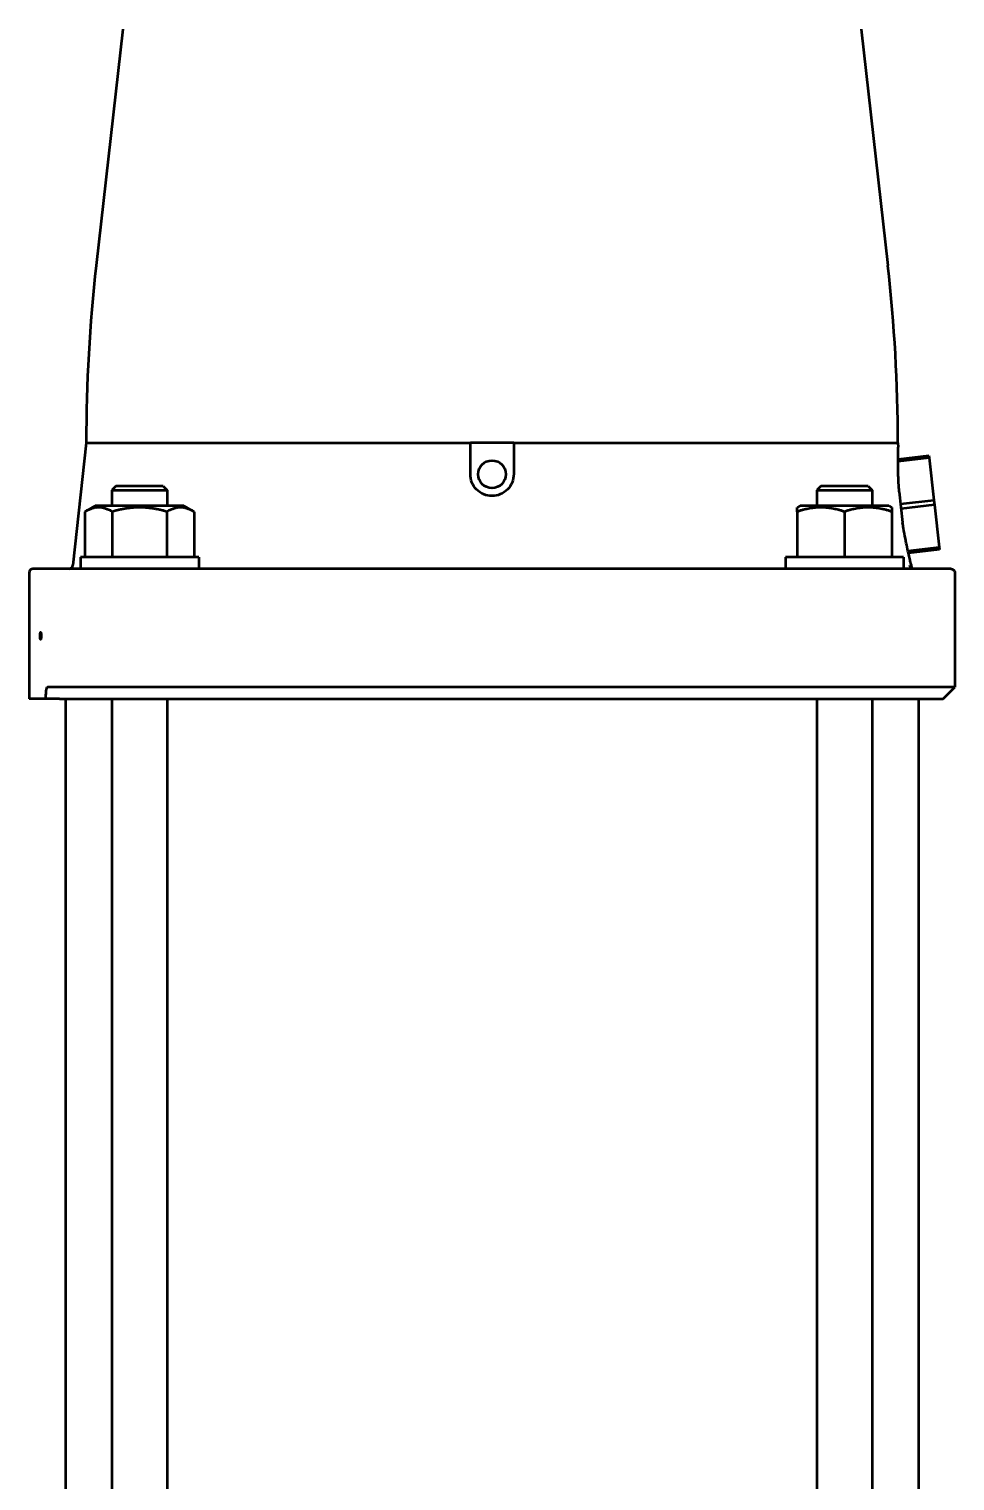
# Model space of a CAD drawing. Header units: millimetres. Extents: x 1510 to 10524, y 7125 to 13164.
# Drawn here: x 5078.93 to 5102.43, y 11299.3 to 11336.15 of the extents above; entities that cross this region are included whole.
import ezdxf

# ---------------------------------------------------------------- set-up
doc = ezdxf.new("R2010")
doc.units = ezdxf.units.MM
doc.header["$LTSCALE"] = 4
doc.layers.add('Visible (ISO)', color=7, linetype='Continuous', lineweight=50)

msp = doc.modelspace()

# ---------------------------------------------------------------- linework, layer by layer
at = {"layer": 'Visible (ISO)'}
for p, q in [((5081.316, 11336.154), (5080.638, 11330.154)), ((5100.054, 11336.154), (5100.731, 11330.154)), ((5080.385, 11325.654), (5080.044, 11322.543)), ((5080.385, 11325.654), (5090.135, 11325.654)), ((5091.235, 11325.654), (5090.135, 11325.654)), ((5091.235, 11325.654), (5100.985, 11325.654)), ((5100.985, 11325.654), (5100.997, 11325.543)), ((5100.991, 11325.24), (5101.771, 11325.328)), ((5101.777, 11325.268), (5100.991, 11325.179)), ((5101.771, 11325.328), (5101.777, 11325.268)), ((5101.777, 11325.268), (5101.898, 11324.196)), ((5081.14, 11324.554), (5081.04, 11324.454)), ((5081.04, 11324.454), (5082.44, 11324.454)), ((5081.04, 11324.454), (5081.04, 11324.054)), ((5082.34, 11324.554), (5081.14, 11324.554)), ((5082.34, 11324.554), (5082.44, 11324.454)), ((5082.44, 11324.454), (5082.44, 11324.054)), ((5099.03, 11324.554), (5098.93, 11324.454)), ((5098.93, 11324.454), (5100.33, 11324.454)), ((5098.93, 11324.454), (5098.93, 11324.054)), ((5100.23, 11324.554), (5099.03, 11324.554)), ((5100.23, 11324.554), (5100.33, 11324.454)), ((5100.33, 11324.454), (5100.33, 11324.054)), ((5101.02, 11324.404), (5101.107, 11323.626)), ((5080.614, 11324.054), (5080.354, 11323.904)), ((5082.866, 11324.054), (5080.614, 11324.054)), ((5082.866, 11324.054), (5083.125, 11323.904)), ((5098.504, 11324.054), (5098.43, 11324.011)), ((5098.43, 11323.904), (5098.43, 11324.011)), ((5100.755, 11324.054), (5098.504, 11324.054)), ((5100.755, 11324.054), (5100.83, 11324.011)), ((5100.83, 11324.011), (5100.83, 11323.904)), ((5101.054, 11324.101), (5101.898, 11324.196)), ((5101.912, 11324.075), (5101.067, 11323.98)), ((5101.898, 11324.196), (5101.912, 11324.075)), ((5101.912, 11324.075), (5102.033, 11323.004)), ((5080.354, 11323.904), (5080.354, 11322.754)), ((5081.047, 11323.904), (5081.047, 11322.754)), ((5082.433, 11323.904), (5082.433, 11322.754)), ((5083.125, 11323.904), (5083.125, 11322.754)), ((5098.43, 11323.904), (5098.43, 11322.754)), ((5099.63, 11323.904), (5099.63, 11322.754)), ((5100.83, 11323.904), (5100.83, 11322.754)), ((5101.239, 11322.914), (5102.033, 11323.004)), ((5102.04, 11322.943), (5101.253, 11322.854)), ((5102.033, 11323.004), (5102.04, 11322.943)), ((5083.24, 11322.754), (5080.24, 11322.754)), ((5080.24, 11322.754), (5080.24, 11322.454)), ((5083.24, 11322.754), (5083.24, 11322.454)), ((5101.13, 11322.754), (5098.13, 11322.754)), ((5098.13, 11322.754), (5098.13, 11322.454)), ((5101.13, 11322.754), (5101.13, 11322.454)), ((5101.323, 11322.56), (5101.332, 11322.478)), ((5078.935, 11322.354), (5078.935, 11319.154)), ((5080.188, 11322.454), (5079.035, 11322.454)), ((5081.35, 11322.454), (5080.188, 11322.454)), ((5100.019, 11322.454), (5081.35, 11322.454)), ((5101.181, 11322.454), (5100.019, 11322.454)), ((5102.328, 11322.454), (5101.181, 11322.454)), ((5102.435, 11322.304), (5102.435, 11319.454)), ((5080.091, 11319.454), (5079.4, 11319.454)), ((5081.326, 11319.454), (5080.091, 11319.454)), ((5100.043, 11319.454), (5081.326, 11319.454)), ((5101.278, 11319.454), (5100.043, 11319.454)), ((5102.435, 11319.454), (5101.278, 11319.454)), ((5102.135, 11319.154), (5102.435, 11319.454)), ((5079.36, 11319.154), (5078.935, 11319.154)), ((5079.704, 11319.154), (5079.36, 11319.154)), ((5079.704, 11319.154), (5080.382, 11319.154)), ((5079.86, 11319.154), (5079.86, 11294.454)), ((5080.382, 11319.154), (5081.399, 11319.154)), ((5081.04, 11319.154), (5081.04, 11294.454)), ((5081.399, 11319.154), (5099.97, 11319.154)), ((5082.44, 11319.154), (5082.44, 11294.454)), ((5098.93, 11319.154), (5098.93, 11294.454)), ((5099.97, 11319.154), (5100.987, 11319.154)), ((5100.33, 11319.154), (5100.33, 11294.454)), ((5100.987, 11319.154), (5102.135, 11319.154)), ((5101.51, 11319.154), (5101.51, 11294.454))]:
    msp.add_line(p, q, dxfattribs=at)
msp.add_circle((5090.685, 11324.854), 0.35, dxfattribs=at)
for centre, radius, start, end in [((5120.476, 11325.654), 40.091, 173.5553, 180), ((5060.894, 11325.654), 40.091, 0, 6.4447), ((5079.945, 11322.554), 0.1, 270, 353.7581), ((5079.035, 11322.354), 0.1, 90, 180)]:
    msp.add_arc(centre, radius, start, end, dxfattribs=at)
for points, weights in [([(5090.135, 11324.854), (5090.135, 11325.256), (5090.135, 11325.654)], [1.00006202428, 1.00004456928, 1.00000917391]), ([(5091.235, 11325.654), (5091.235, 11325.256), (5091.235, 11324.854)], [1.00000917392, 1.00004456934, 1.00006202437]), ([(5081.047, 11323.904), (5080.701, 11324.104), (5080.354, 11323.904)], [1.83734122635, 2.12157890325, 1.83734122635]), ([(5082.433, 11323.904), (5081.74, 11324.104), (5081.047, 11323.904)], [1.83734122635, 2.12157890325, 1.83734122635]), ([(5083.125, 11323.904), (5082.779, 11324.104), (5082.433, 11323.904)], [1.83734122635, 2.12157890325, 1.83734122635]), ([(5099.63, 11323.904), (5099.03, 11324.104), (5098.43, 11323.904)], [1.83734122635, 2.12157890325, 1.83734122635]), ([(5100.83, 11323.904), (5100.23, 11324.104), (5099.63, 11323.904)], [1.83734122635, 2.12157890325, 1.83734122635])]:
    msp.add_rational_spline(points, weights, degree=2, dxfattribs=at)
for points, knots in [([(5101.02, 11324.404), (5101.014, 11324.48), (5101.009, 11324.556), (5100.995, 11324.811), (5100.992, 11324.977), (5100.99, 11325.24), (5100.992, 11325.354), (5100.994, 11325.467), (5100.995, 11325.496), (5100.997, 11325.534), (5100.997, 11325.543), (5100.997, 11325.543)], [-8.717781, -8.717781, -8.717781, -8.717781, -8.493657, -8.493657, -7.933526, -7.933526, -7.373533, -7.373533, -7.093537, -7.093537, -6.813541, -6.813541, -6.813541, -6.813541]), ([(5091.235, 11324.854), (5091.235, 11324.785), (5091.221, 11324.713), (5091.166, 11324.578), (5091.124, 11324.515), (5091.026, 11324.417), (5090.964, 11324.374), (5090.828, 11324.318), (5090.754, 11324.304), (5090.615, 11324.304), (5090.541, 11324.318), (5090.405, 11324.374), (5090.343, 11324.417), (5090.246, 11324.515), (5090.203, 11324.578), (5090.148, 11324.713), (5090.135, 11324.785), (5090.135, 11324.854)], [-1.667976, -1.667976, -1.667976, -1.667976, -1.461867, -1.461867, -1.252557, -1.252557, -1.044073, -1.044073, -0.835589, -0.835589, -0.627104, -0.627104, -0.41862, -0.41862, -0.20931, -0.20931, -0.003201, -0.003201, -0.003201, -0.003201]), ([(5101.323, 11322.56), (5101.323, 11322.56), (5101.321, 11322.569), (5101.311, 11322.607), (5101.304, 11322.636), (5101.285, 11322.713), (5101.274, 11322.76), (5101.249, 11322.87), (5101.235, 11322.933), (5101.207, 11323.066), (5101.192, 11323.141), (5101.16, 11323.305), (5101.145, 11323.394), (5101.122, 11323.532), (5101.114, 11323.579), (5101.107, 11323.626)], [-2.286647, -2.286647, -2.286647, -2.286647, -2.000812, -2.000812, -1.714977, -1.714977, -1.429142, -1.429142, -1.143307, -1.143307, -0.85748, -0.85748, -0.571654, -0.571654, -0.430637, -0.430637, -0.430637, -0.430637]), ([(5101.401, 11322.454), (5101.398, 11322.454), (5101.396, 11322.454), (5101.387, 11322.455), (5101.382, 11322.456), (5101.368, 11322.459), (5101.361, 11322.461), (5101.343, 11322.47), (5101.332, 11322.477), (5101.307, 11322.501), (5101.294, 11322.521), (5101.288, 11322.543)], [0.3008613, 0.3008613, 0.3008613, 0.3008613, 0.3117082, 0.3117082, 0.3363075, 0.3363075, 0.3736894, 0.3736894, 0.4399439, 0.4399439, 0.5516294, 0.5516294, 0.5516294, 0.5516294]), ([(5102.328, 11322.454), (5102.33, 11322.454), (5102.331, 11322.454), (5102.338, 11322.453), (5102.344, 11322.453), (5102.356, 11322.45), (5102.362, 11322.448), (5102.375, 11322.443), (5102.383, 11322.438), (5102.403, 11322.423), (5102.413, 11322.412), (5102.428, 11322.383), (5102.432, 11322.368), (5102.432, 11322.354)], [3.0350441, 3.0350441, 3.0350441, 3.0350441, 3.0513293, 3.0513293, 3.110004, 3.110004, 3.1898339, 3.1898339, 3.3133755, 3.3133755, 3.5110766, 3.5110766, 3.7413413, 3.7413413, 3.7413413, 3.7413413]), ([(5102.432, 11322.354), (5102.433, 11322.347), (5102.433, 11322.342), (5102.434, 11322.314), (5102.435, 11322.304), (5102.435, 11322.304)], [2.2307893, 2.2307893, 2.2307893, 2.2307893, 2.3075479, 2.3075479, 2.6371975, 2.6371975, 2.6371975, 2.6371975]), ([(5079.217, 11320.754), (5079.217, 11320.761), (5079.218, 11320.774), (5079.219, 11320.799), (5079.22, 11320.81), (5079.222, 11320.827), (5079.223, 11320.835), (5079.226, 11320.848), (5079.228, 11320.849), (5079.231, 11320.849), (5079.233, 11320.845), (5079.236, 11320.836), (5079.237, 11320.828), (5079.239, 11320.814), (5079.239, 11320.804), (5079.24, 11320.785), (5079.241, 11320.779), (5079.241, 11320.767), (5079.241, 11320.76), (5079.241, 11320.754)], [0, 0, 0, 0, 0.0219048, 0.0219048, 0.0350046, 0.0350046, 0.0425232, 0.0425232, 0.0500103, 0.0500103, 0.0631085, 0.0631085, 0.0830802, 0.0830802, 0.1045321, 0.1045321, 0.1143342, 0.1143342, 0.1241777, 0.1241777, 0.1241777, 0.1241777]), ([(5079.241, 11320.754), (5079.241, 11320.748), (5079.241, 11320.741), (5079.241, 11320.728), (5079.24, 11320.722), (5079.239, 11320.702), (5079.238, 11320.692), (5079.236, 11320.676), (5079.235, 11320.669), (5079.232, 11320.66), (5079.23, 11320.659), (5079.228, 11320.659), (5079.226, 11320.66), (5079.224, 11320.669), (5079.222, 11320.675), (5079.22, 11320.692), (5079.219, 11320.701), (5079.218, 11320.722), (5079.218, 11320.728), (5079.218, 11320.741), (5079.217, 11320.747), (5079.217, 11320.754)], [0, 0, 0, 0, 0.0192276, 0.0192276, 0.038571, 0.038571, 0.0860515, 0.0860515, 0.1634343, 0.1634343, 0.2810712, 0.2810712, 0.4048084, 0.4048084, 0.4875548, 0.4875548, 0.5331976, 0.5331976, 0.5510137, 0.5510137, 0.5688008, 0.5688008, 0.5688008, 0.5688008]), ([(5079.36, 11319.154), (5079.361, 11319.19), (5079.362, 11319.225), (5079.366, 11319.293), (5079.369, 11319.325), (5079.375, 11319.382), (5079.379, 11319.407), (5079.386, 11319.434), (5079.389, 11319.442), (5079.395, 11319.451), (5079.398, 11319.454), (5079.4, 11319.454)], [-0.43558, -0.43558, -0.43558, -0.43558, -0.3283072, -0.3283072, -0.2192866, -0.2192866, -0.113958, -0.113958, -0.055594, -0.055594, 0, 0, 0, 0])]:
    msp.add_open_spline(points, degree=3, knots=knots, dxfattribs=at)

doc.saveas('drawing.dxf')
